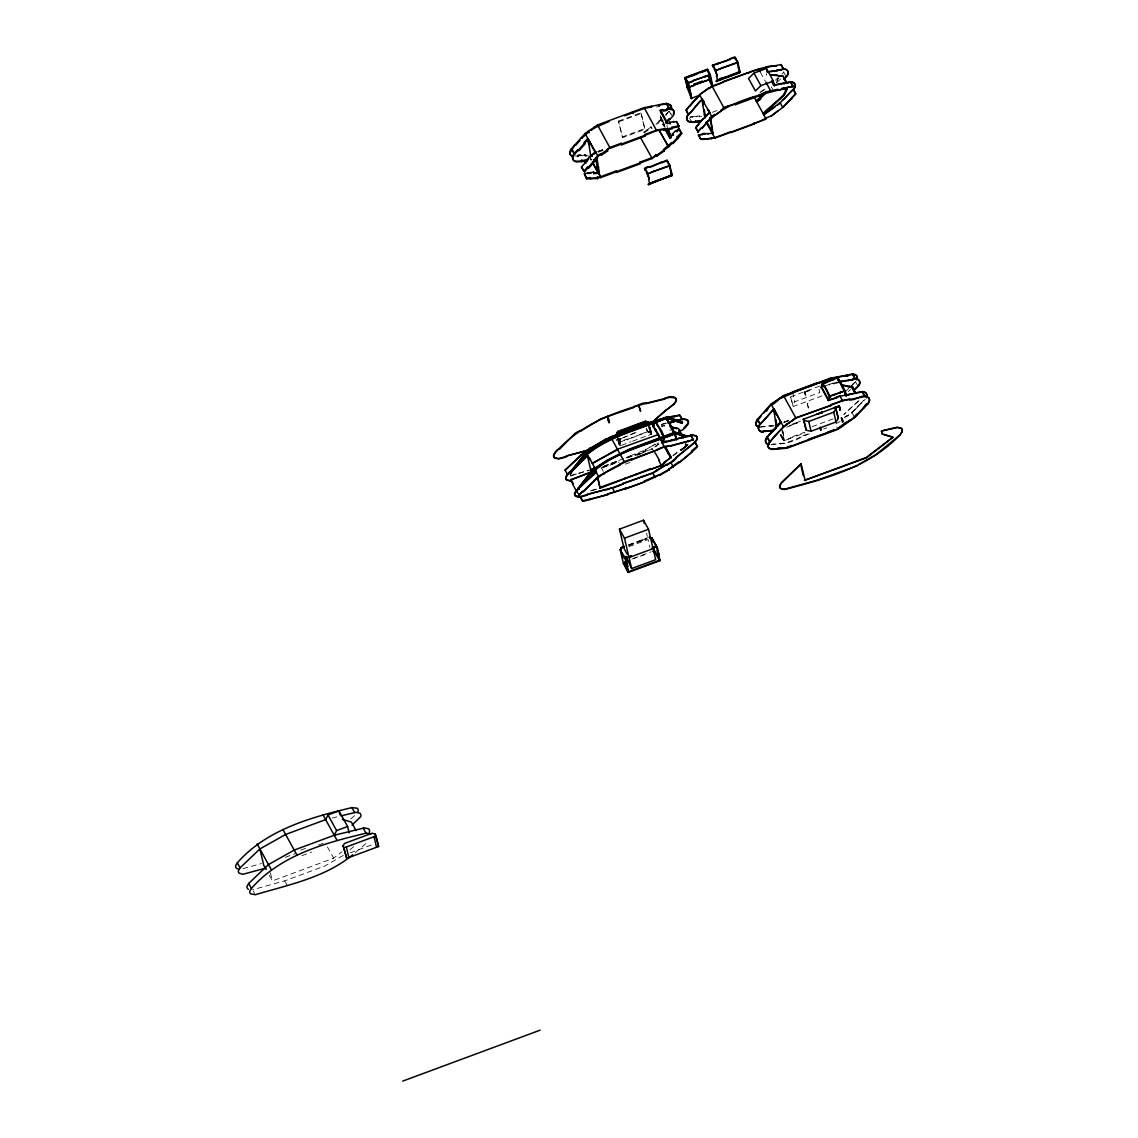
<?xml version="1.0" encoding="UTF-8"?>
<svg xmlns="http://www.w3.org/2000/svg" width="1138" height="1138" viewBox="0 0 1138 1138"><rect width="100%" height="100%" fill="white"/><g stroke="black" fill="none" stroke-linecap="round" stroke-linejoin="round"><path stroke-width="0.75" stroke-dasharray="5 3.75" d="M587.535 155.863L585.16 156.077L584.96 154.483L577.976 155.095L578.175 156.688L575.814 156.888M584.96 154.498L585.245 155.607L578.346 155.764L578.175 156.688L577.976 155.095L584.96 154.498L585.16 156.077M701.677 116.389C697.694 115.863 693.511 116.204 689.955 117.399M699.301 116.588L699.201 115.763M773.356 426.181C769.288 425.356 764.608 426.394 760.454 427.291M764.011 426.992L763.897 426.138M770.881 425.527L770.995 426.38M807.582 434.033L799.715 436.949L800.014 437.76C790.227 444.147 779.914 442.796 771.308 444.745M773.669 444.531L773.57 443.692M780.54 443.08L780.654 443.934M577.976 155.095L577.805 156.006L587.151 155.195M692.331 117.2L692.217 116.361M776.927 80.741L778.335 77.626M776.415 82.661L778.534 77.981M620.224 445.683L618.745 443.962L619.712 443.265M651.548 434.062C650.282 430.562 649.215 433.606 647.678 431.359L627.365 439.809L627.052 439.012L619.982 441.629L619.812 443.706L618.901 443.649L617.763 438.813M619.214 438.4L620.082 442.07L618.844 444.403L616.839 435.897M619.47 443.735L620.537 441.715L619.755 438.201M822.034 395.839L793.2 406.522L792.546 405.327L794.822 401.742L819.801 392.482L818.25 385.967M669.855 429.737L670.453 430.477M650.979 433.037L647.678 431.359M648.66 431.615L648.461 432.454M649.656 431.885L649.457 432.725M851.736 385.839L856.274 381.116M657.622 124.07L661.903 118.423M666.114 114.085L668.034 112.107M656 124.511L661.534 117.74L659.741 120.642M665.531 114.853L669.372 110.912L665.901 115.535M664.45 127.115L662.828 124.156L664.535 122.406M666.143 121.994L663.952 125.308L665.659 123.544M775.519 80.158L777.681 77.925M781.977 74.084L783.897 72.107M846.131 391.059L849.161 387.83M851.338 385.597L854.41 382.51M844.552 417.205L846.999 415.47L847.497 416.181C855.107 411.046 858.379 404.388 865.236 399.438M863.87 400.178L852.149 412.923M844.752 417.561L851.949 412.553L864.083 400.064M776.97 82.477L780.782 78.835M848.265 391.529L850.541 389.438M858.905 400.576L843.813 414.46L859.731 399.893M350.689 818.962L354.729 815.562M349.949 849.759L353.975 846.359M355.383 852.476L367.474 842.291M654.777 453.237L652.273 448.699L658.618 443.763L659.144 444.46L655.46 446.75M658.817 444.133L652.273 448.699M672.928 455.47L677.992 451.544M673.255 455.797L678.319 451.857M269.237 875.236L272.366 880.926L333.647 858.194L341.969 851.736M651.078 127.001L643.71 132.179L651.092 127.015L652.003 128.324L651.078 127.001L652.003 128.324M644.25 132.819L651.633 127.641M759.8 92.79L765.945 88.48L758.292 93.33M840.114 421.359L835.264 424.204L837.824 428.884M636.071 432.568L620.978 438.614L635.872 432.198M602.599 467.021L630.552 455.741L630.85 456.551L641.462 452.611L645.744 450.15L645.317 449.396L658.219 442.952M630.552 455.741L645.516 449.766M645.545 449.78L655.161 444.233M343.235 855.42L325.041 865.904L284.656 880.883L252.565 889.717M618.446 121.097L640.893 112.776L641.263 113.459L645.018 129.334L622.571 137.655L618.446 121.097L622.571 137.655M618.816 121.78L641.263 113.459M622.202 136.973L644.634 128.651L645.018 129.334M598.033 151.411L602.756 149.661M597.82 151.567L604.15 149.22L603.951 148.395L604.321 149.078M598.204 152.25L602.941 150.486M712.232 112.321L718.562 109.988M649.983 426.85L650.979 432.255L650.552 427.86M616.085 439.937L621.064 438.528L616.284 440.306M618.659 438.457L619.655 443.877L619.854 443.009M650.495 428.5L649.727 428.343L651.533 432.056M661.747 426.195C668.134 423.18 660.453 429.254 661.278 424.204L666.228 423.009M620.082 442.07L647.778 431.8L646.91 428.13M651.178 431.387L650.979 432.255M618.745 443.962L620.125 445.228M650.637 432.141L650.979 434.275M650.879 433.834L651.69 434.076L648.504 435.257M621.405 445.314L630.964 441.757M632.557 441.174L646.91 435.854M604.036 466.011L619.47 460.335M625.857 457.96L630.651 456.182M819.73 386.052L790.896 396.749L793.2 406.522M804.651 392.084C818.734 388.655 799.943 390.22 806.159 395.882L804.452 391.714L805.59 396.095M603.197 466.936L618.716 461.175M627.55 457.903L641.704 452.654M643.212 452.099L652.302 448.728L641.804 453.095M603.396 467.291L618.83 461.615M635.616 455.356L641.903 453.024M601.732 467.96L619.029 461.985M637.28 455.214L642.003 453.465M824.666 385.91L836.871 382.126M838.407 382.695L829.502 385.028L829.189 384.231L838.45 382.226M805.391 395.725L806.159 395.882M625.416 464.133L630.21 462.355M807.255 403.592L808.407 407.959L807.824 403.378M808.208 407.589L808.962 407.745M590.366 490.933L596.668 488.6M592.044 490.791L596.781 489.041M783.968 422.098L790.256 419.766M783.826 422.198L788.577 420.434M784.025 422.554L790.355 420.207M800.469 421.117L792.702 424.474L800.782 421.928M792.603 424.033L800.668 421.487M789.544 425.655L792.702 424.474M786.586 427.191L791.323 425.427M812.02 426.693L832.845 418.969M780.384 435.043L783.641 440.947L790.711 438.329L790.412 437.518L804.552 432.269L804.851 433.08L783.442 440.591L781.834 429.069M809.36 433.82L784.21 443.621L769.928 444.474M823.642 428.998L826.601 427.902M628.475 544.817L647.693 537.691M628.674 545.173L642.23 540.152M642.131 540.237L647.792 538.132M628.788 545.614L646.583 539.028M628.845 546.681L648.077 539.554L649.94 547.449M633.354 558.502L651.149 551.859M631.846 559.057L645.602 554.391L645.289 553.594L645.602 554.391M300.773 850.1L307.232 847.696M285.297 857.312L295.226 853.628M318.427 845.036L323.391 843.201M301.911 855.676L311.599 852.092M350.163 852.846L374.601 843.799M663.013 121.154L661.576 120.856L663.013 121.154L661.946 116.446M590.992 159.576L592.059 159.235M780.284 434.602L783.641 440.947L783.712 437.405L784.295 440.264L782.332 427.547M570.437 476.025L588.83 470.065M570.38 475.57L592.101 469.638M242.92 868.65L261.498 863.529M661.278 424.673L667.793 423.037M332.125 818.051L339.295 816.316M656.484 106.944L659.67 106.332M692.117 116.844L699.102 116.232M760.554 426.807L774.537 425.598M690.055 116.915L692.416 116.716M574.804 156.077L578.346 155.778M669.741 111.581L668.988 111.126L670.552 113.971M662.828 124.156L663.582 124.625L662.629 120.472M783.485 71.85L785.832 76.132M771.237 86.716L772.802 89.561M760.34 72.235L765.149 80.954M855.378 381.529L857.924 386.166M851.949 412.553L854.496 417.191M689.642 118.452L691.221 121.297M832.731 382.909L832.973 383.734M670.524 113.003L672.103 115.848M665.118 127.214L663.497 124.255L662.43 124.654L660.154 114.597M809.886 390.619L809.687 390.263M790.412 437.518L790.711 438.329M781.038 434.36L784.295 440.264M781.28 436.025L783.712 440.449M588.716 155.764L591.433 160.714M664.663 426.309L664.393 425.214M654.933 443.863L655.36 444.602M647.152 431.558L646.384 428.329M645.317 449.396L645.744 450.15M627.365 439.809L627.052 439.012M620.509 441.43L619.954 438.571M619.172 440.107L620.366 445.683M601.077 467.59L603.353 471.388M575.928 473.621L576.226 474.418M327.388 846.843L333.647 858.194M284.656 880.883L287.402 885.862M253.262 890.954L254.628 893.458M807.454 403.947L808.407 407.959M792.517 391.97L794.822 401.742M790.611 397.176L792.546 405.327M640.893 112.776L644.634 128.651M661.477 424.574L661.946 426.565M590.864 159.206L591.063 160.031L590.409 155.778M650.296 428.13L651.69 434.076M648.717 424.061L651.135 434.289M649.101 427.191L649.94 432.44L648.034 424.36M646.612 428.528L647.38 431.757M640.609 433.991L640.907 434.787M646.555 533.11L647.323 536.325M620.864 438.173L621.177 438.969M619.228 439.481L620.21 443.664M617.55 435.655L619.655 443.877M618.162 438.912L619.812 445.897M611.391 462.853L611.689 463.65M270.431 872.746L272.366 880.926M666.896 125.393L667.465 127.869M663.326 122.534L663.952 125.308M660.879 116.844L661.946 121.538M782.66 430.591L783.712 437.405M766.415 74.013L766.386 74.866L766.415 74.013M615.971 462.625L615.971 462.625M642.33 540.593L642.031 539.796L642.33 540.593"/><path stroke-width="1.5" d="M651.32 107.171L651.363 106.289L651.733 106.958L644.549 108.338L632.742 112.719L632.358 112.036L632.927 113.544L632.742 112.719M573.282 156.319L570.294 154.683A6.586 4.822 -28.8 0 1 569.683 152.222L570.735 149.562L585.032 133.516L597.507 124.967L644.179 107.655L656.598 130.614L644.947 135.365L644.748 134.54L656.555 130.159L663.753 128.779L664.094 130.358L672.06 128.822L671.733 127.257L678.917 125.877L678.874 126.773L664.123 129.462M659.343 104.753L659.3 105.649L659.343 104.753L667.878 104.042L670.922 105.649A6.529 4.794 -28.8 0 1 671.534 108.138L670.979 109.959M664.094 130.358L663.753 128.779M666.868 104.952L666.896 104.056M669.713 122.164L670.054 123.743L669.713 122.164L676.569 121.61L678.917 125.877M673.639 122.307L673.668 121.41M676.569 121.61L678.874 126.773M765.661 67.597C769.018 65.222 773.328 66.388 776.713 65.876M773.655 65.591L773.84 66.431M772.019 80.812L774.437 85.72L772.005 81.282M767.154 71.964C773.698 70.186 778.548 71.281 783.399 68.849A6.216 4.552 -28.8 0 1 787.98 72.064M777.112 70.926L776.927 70.087M785.874 87.768L793.058 86.403L785.874 87.768L786.045 88.608L778.079 90.144L777.894 89.305C772.062 90.514 762.36 92.05 759.202 95.862L735.575 104.625C732.09 103.515 724.778 107.555 720.909 110.116L721.392 110.827L715.162 115.094L714.692 114.383L711.563 116.531L702.203 128.31L701.577 127.726L697.935 131.795L701.577 127.726M780.881 69.333L781.066 70.172M723.057 81.637L723.37 82.434L723.057 81.637L758.69 68.863L781.052 64.582L783.399 68.849M784.025 83.472L784.224 83.842M787.98 82.718L788.179 83.088M788.193 82.605L790.711 82.121L793.044 86.872M837.34 377.389L837.54 377.745M845.52 376.223C844.638 374.686 846.772 377.332 848.393 375.668M845.036 393.392L845.804 393.549L845.036 393.392L845.52 395.611L848.976 394.957M845.52 395.611L845.235 393.762M838.834 381.742C845.378 379.978 850.228 381.074 855.079 378.641A6.216 4.552 -28.8 0 1 859.46 381.059A6.216 4.552 -28.8 0 1 857.924 386.166L854.083 390.121M848.792 380.718L848.607 379.879M769.075 448.116L771.706 449.482L786.756 448.258L838.023 429.254L854.695 417.546L868.479 403.307L869.574 400.633A6.529 4.794 -28.8 0 0 868.963 398.144C863.5 392.297 855.975 400.732 849.759 399.922L849.574 399.082L842.39 400.462L830.584 404.844L830.882 405.654L795.718 417.76L792.802 420.278M852.561 379.11L852.746 379.95M856.174 375.327L852.732 374.359L855.079 378.641M855.904 393.634L855.719 392.795L859.659 392.51M857.554 397.56L857.739 398.4M859.873 392.397L862.391 391.913L864.738 396.18M581.234 160.885L581.618 161.568L581.404 159.974M593.723 172.123L593.922 173.701L593.723 172.123L584.463 173.63L586.639 178.808L597.55 178.566L597.35 177.002L600.622 177.144M591.632 154.697L590.565 155.038L588.133 139.149L574.505 154.412A6.273 4.595 -28.8 0 0 573.026 159.491A6.273 4.595 -28.8 0 0 577.35 161.937L586.98 161.098L587.151 160.188L581.788 160.657L581.618 161.568M586.639 178.808L584.463 173.63M590.195 178.495L590.366 177.599L586.81 177.898M590.565 179.178L590.366 177.599M691.221 121.297C690.282 123.317 702.231 122.036 700.852 120.457M703.881 102.221C702.302 93.273 692.644 113.274 688.277 114.255A6.273 4.595 -28.8 0 0 686.797 119.334A6.273 4.595 -28.8 0 0 691.122 121.78L695.588 121.766L695.474 120.927M698.433 135.052L702.786 134.213L698.433 135.052L700.78 139.32C711.392 139.761 719.742 135.835 730.582 131.795L730.88 132.605L754.508 123.843L754.195 123.046C759.316 122.577 768.093 116.375 770.981 116.204L782.816 107.399L795.505 93.672L793.143 89.404L780.113 102.833L763.683 114.383M700.78 139.32L698.533 134.569M704.337 139.021L700.88 138.836M704.536 139.377L704.422 138.537M766.457 430.776C756.13 433.379 761.934 430.349 773.541 431.018M776.315 448.685L783.3 448.073M586.98 161.098L587.151 160.216L581.788 160.671M588.346 172.578L588.175 173.488L590.864 173.261M597.55 178.566L597.35 177.002M596.895 158.097L599.37 172.521L594.093 172.805M695.588 121.766L700.752 120.941M702.701 134.682C701.876 131.724 709.6 135.024 707.964 133.388M711.52 138.779L711.406 137.94M670.979 108.38L671.15 107.456A6.529 4.794 -28.8 0 0 670.538 104.966L666.527 103.373L644.179 107.655M857.184 379.367L857.355 378.442A6.529 4.794 -28.8 0 0 856.743 375.953L855.264 374.473L852.533 374.004L830.171 378.285L783.513 395.583L771.038 404.132L756.742 420.178L755.675 422.838A6.586 4.822 -28.8 0 0 756.301 425.313L759.487 427.305M846.402 396.081L845.136 390.718L837.824 377.432L822.447 383.136L821.124 387.219L828.35 400.576C827.667 398.357 830.313 399.495 828.635 398.912M821.323 387.574L822.077 385.995L821.437 388.015M833.116 379.665L822.049 384.36M824.552 386.778L828.051 393.207L825.078 386.692L824.339 387.446L822.461 384.047L824.268 386.323M829.389 399.282L829.559 396.052L840.313 392.496M868.394 397.503L864.951 396.55L842.589 400.832L839.844 395.825L836.302 397.148L836.615 397.944L828.236 400.135L829.189 398.912M829.915 397.646L828.677 394.345M856.615 379.907L857.156 378.086A6.529 4.794 -28.8 0 0 856.544 375.597M770.995 74.567C769.999 76.033 776.116 73.885 778.036 75.421M771.194 74.937L783.328 76.402L779.046 76.061M774.907 107.029L763.783 114.824L763.399 113.715C762.958 111.14 799.872 85.635 781.607 88.764M763.612 114.085L783.527 95.578L786.159 88.977M786.699 89.034L783.385 88.124M786.899 89.404L786.913 88.551M349.124 832.916L347.602 826.501L338.996 810.882L328 814.964L325.624 819.63L285.61 834.467L259.891 848.948L240.09 867.825L238.439 870.598A5.107 3.741 -28.8 0 0 239.065 873.145L242.792 874.325L265.922 868.052M248.354 889.347L247.657 888.764A5.107 3.741 -28.8 0 1 247.046 886.218L248.681 883.444L268.497 864.567L294.201 850.086L334.231 835.249L336.606 830.584L347.602 826.501M654.122 425.1L653.198 426.579L662.316 442.284L662.928 441.075L662.316 442.284M655.474 423.194L655.36 421.544L653.013 426.679M658.333 425.413C656.569 425.071 661.306 428.585 662.942 433.934M655.502 431.003L656.085 430.32L660.552 438.329M656.085 430.32L650.652 421.956L610.622 436.793L605.658 439.595M659.77 437.874L659.699 438.642M662.401 440.989C665.374 441.06 664.407 435.555 661.975 434.005L656.057 422.17L666.199 418.4M661.975 434.005L662.273 433.407M664.279 439.183L664.165 437.533L662.003 443.023L676.897 439.424M343.164 845.819L344.416 843.486L372.112 833.215L375.056 833.998L376.123 835.932L378.627 846.501L346.734 858.322L343.164 845.819L346.734 858.322M617.593 431.501C618.731 431.885 615.117 437.348 617.593 431.501L645.289 421.231L648.233 422.013L649.3 423.948M617.322 433.137L616.611 433.962M617.28 432.71L638.404 424.218L624.961 429.68L624.662 428.884L624.961 429.68M624.364 562.457L623.539 564.007L620.167 549.768L621.405 547.435L624.236 546.382M621.718 548.246L621.106 548.644L621.405 547.435M621.234 549.512L621.106 548.644M653.639 547.079L654.834 552.086L659.386 560.38L657.679 550.55L660.054 560.607L628.176 572.428L623.425 563.566L624.392 562.883M842.291 385.241C847.895 385.583 858.948 389.082 849.218 386.223M842.76 385.128L849.147 387.062M853.998 390.803L852.39 386.92L855.705 393.165M803.3 419.296L803.969 420.491L808.748 421.444L833.713 412.198L836.003 408.613L835.349 407.418L838.322 418.386L836.032 421.97L811.067 431.231L806.273 430.264L803.3 419.296L839.303 405.939L840.257 409.95L839.488 409.794M676.541 428.87L676.655 428.044L678.589 428.628L683.497 437.547M685.645 444.389C689.841 445.072 685.133 446.096 685.446 444.019M681.989 423.308L682.387 422.07L666.811 416.835L621.718 433.564L599.029 444.759L584.164 454.389L569.541 473.152L570.593 473.863C590.693 439.837 633.055 432.298 666.768 418.187L681.989 423.308L682.387 422.07M900.883 433.464L901.979 431.53A5.405 3.969 -28.8 0 0 901.14 428.087L897.085 427.205L881.438 431.003L882.291 434.161L892.804 437.376L866.445 457.846L804.964 480.208M646.071 422.326C646.028 420.349 646.256 424.005 647.949 422.354M646.967 422.155L645.289 421.231M651.178 538.132L655.986 545.33M660.054 560.607L655.317 551.745L654.151 552.328L653.34 551.233M654.336 551.489L654.151 552.328M569.74 473.508L584.363 454.745L599.228 445.129L621.917 433.934L667.01 417.205L682.587 422.44M570.593 473.863L570.394 473.508C590.494 439.467 632.856 431.928 666.569 417.831M579 489.127L577.933 488.401L592.571 469.653L607.422 460.022L630.125 448.827L675.204 432.099L687.679 436.281M578.147 488.771L592.77 470.008L607.621 460.378L630.324 449.183L675.403 432.454L687.878 436.651M581.902 484.774C602.187 453.393 643.041 446.992 674.962 433.094L685.545 436.636M581.063 486.467C601.262 454.176 642.671 447.433 675.175 433.45L685.745 437.006M580.081 140.387L575.842 145.138L575.046 144.711L570.053 152.89A6.586 4.822 -28.8 0 0 570.664 155.365L572.755 156.831M761.251 415.697L755.888 423.208A6.586 4.822 -28.8 0 0 756.5 425.669M786.657 424.517C779.815 430.264 773.171 436.921 767.894 445.015A6.586 4.822 -28.8 0 0 768.506 447.49L769.274 448.486M842.589 400.832L795.931 418.13L783.442 426.679L769.146 442.725L768.093 445.385A6.586 4.822 -28.8 0 0 768.705 447.846M666.598 409.396L655.346 419.424L673.952 403.805L675.915 401.003A5.405 3.969 -28.8 0 0 675.076 397.56C672.245 395.569 665.602 397.091 664.635 399.111L646.37 403.535C643.824 401.316 637.138 406.195 633.695 406.636L634.008 407.432L600.75 418.841L580.437 431.274L580.01 430.52L575.031 433.322L559.825 448.998C557.976 447.903 554.434 452.625 553.58 454.987A5.107 3.741 -28.8 0 0 554.206 457.533L557.933 458.714L564.846 456.893M668.077 408.684L674.151 404.161L676.114 401.373A5.405 3.969 -28.8 0 0 675.275 397.93L670.012 397.333C628.702 407.105 584.391 419.495 555.429 452.568L553.779 455.342A5.107 3.741 -28.8 0 0 554.405 457.889L559.313 458.842L566.482 456.864L566.24 456.039L583.993 451.16L584.221 451.985L583.993 451.16M591.219 471.815L570.835 479.852L591.333 472.256L587.265 455.527L572.058 471.203C570.195 470.108 566.653 474.816 565.814 477.192A5.107 3.741 -28.8 0 0 566.425 479.724L570.166 480.905M604.235 440.42L584.918 451.274L590.551 460.008L587.564 455.854L567.649 474.774L566.013 477.547A5.107 3.741 -28.8 0 0 566.624 480.094L571.532 481.047M358.029 811.636A5.405 3.969 -28.8 0 0 357.19 808.193L351.927 807.61C310.631 817.383 266.306 829.773 237.344 862.832L235.694 865.62A5.107 3.741 -28.8 0 0 236.32 868.166L238.923 869.361M596.369 471.843L576.255 490.393L574.605 493.167A5.107 3.741 -28.8 0 0 575.231 495.713L580.138 496.666L582.684 501.289C588.033 501.104 662.814 476.68 607.564 493.963L607.792 494.788L582.642 500.82L580.295 496.566L612.358 487.747L652.643 472.811L670.709 462.398L694.834 442.042L696.94 439.183A5.405 3.969 -28.8 0 0 696.1 435.754L692.046 434.858L670.282 440.548M593.609 475.03L596.255 471.872L576.454 490.748L574.804 493.536A5.107 3.741 -28.8 0 0 575.43 496.083L578.033 497.278L580.295 496.566M371.287 833.784L366.023 833.201C324.714 842.959 280.389 855.363 251.427 888.422L249.791 891.21A5.107 3.741 -28.8 0 0 250.403 893.743L255.31 894.696C288.739 884.781 325.255 877.512 352.695 854.752M780.469 488.415A5.107 3.741 -28.8 0 1 779.843 485.869L781.493 483.095L801.095 463.849L781.28 482.725L779.644 485.513A5.107 3.741 -28.8 0 0 780.27 488.06L782.034 489.411L785.376 489.368C826.515 478.401 870.001 466.736 900.215 434.688L902.178 431.885A5.405 3.969 -28.8 0 0 901.339 428.457L897.285 427.561L881.438 431.003M588.687 132.022L589.057 132.705L588.161 131.368L588.531 132.051L581.774 138.267L581.39 137.584L582.187 138.011M585.871 163.36L584.704 162.265L590.992 155.195L592.173 156.304L590.992 155.195M591.376 155.878C592.514 153.402 598.175 149.661 593.979 154.27M583.794 171.283L587.436 167.215L588.232 167.627L584.591 171.71L583.794 171.283L581.447 167.016L585.074 162.933M588.645 159.149L585.501 162.677L584.704 162.265M587.436 167.215L588.602 168.31L594.946 161.183L593.78 160.088L597.422 156.02L600.551 153.872L601.447 155.195L607.678 150.927L606.767 149.604L609.897 147.456L621.12 143.288L621.704 144.811L645.317 136.048L644.748 134.54M587.805 167.883L594.164 160.771M594.946 161.183L598.147 156.503L585.032 133.516M688.277 114.255L686.356 110.201C690.112 104.995 694.208 99.988 699.017 96.005M691.321 122.136A6.273 4.595 -28.8 0 1 686.996 119.703A6.273 4.595 -28.8 0 1 688.476 114.611L685.93 109.988L689.557 105.905M696.342 99.006L699.543 94.71L712.032 86.161L745.205 73.899M689.984 106.133L696.143 98.65M702.103 99.347L688.476 114.611M698.362 132.022L696.015 127.755C699.984 122.079 704.465 117.2 709.571 112.548L707.95 109.604M705.944 116.631L709.571 112.548M697.935 131.795L695.588 127.527L699.216 123.459M703.64 118.608L699.017 123.089M701.776 128.096L708.135 120.969M708.547 121.183C727.879 101.225 759.544 95.08 786.074 88.138M763.584 413.179L771.237 404.502L783.712 395.953L816.899 383.691M765.902 411.174C768.164 410.647 767.24 407.205 768.022 408.798M759.402 430.449A6.273 4.595 -28.8 0 1 759.971 424.033C765.348 419.509 769.373 413.663 773.94 409.054M763.015 431.928A6.273 4.595 -28.8 0 1 758.69 429.481A6.273 4.595 -28.8 0 1 760.17 424.403L773.783 409.139L776.329 427.675M780.696 421.686L767.083 436.949A6.273 4.595 -28.8 0 0 768.932 444.432M777.624 426.409L780.896 422.056L779.445 424.374M769.132 444.787A6.273 4.595 -28.8 0 1 767.282 437.319L776.372 427.219M776.571 427.589L770.91 433.251M665.758 122.207L669.158 118.708L669.912 119.177L669.542 118.494M666.527 103.373L669.628 109.006A6.216 4.552 -28.8 0 1 674.009 111.424A6.216 4.552 -28.8 0 1 672.473 116.531L666.512 122.676L666.143 121.994M673.454 135.266L672.316 134.128L675.716 130.628L676.854 131.766L679.414 129.135L678.646 128.665L676.086 131.311L675.716 130.628M670.894 137.911L670.14 137.442L672.7 134.81M663.852 150.188L656.484 155.365L657.01 155.991L664.393 150.828L663.482 149.505L671.747 142.463L672.885 143.616L678.291 138.039L677.167 136.887L681.008 132.933L678.646 128.665M664.393 150.828L664.023 150.145L668.675 146.887L677.537 137.57M678.291 138.039L681.762 133.402L679.414 129.135M784.537 78.124L786.244 76.374A6.216 4.552 -28.8 0 0 787.809 73.814M783.883 79.376L786.443 76.73A6.216 4.552 -28.8 0 0 787.98 71.623A6.216 4.552 -28.8 0 0 783.598 69.205L781.052 64.582M782.389 99.916C783.641 100.457 790.014 91.538 793.556 89.646A6.216 4.552 -28.8 0 0 795.092 84.539A6.216 4.552 -28.8 0 0 790.711 82.121M782.816 107.399L792.261 98.238L791.664 97.626M792.062 97.882L795.903 93.928L793.357 89.29M852.533 374.004L855.278 378.997A6.216 4.552 -28.8 0 1 859.659 381.415A6.216 4.552 -28.8 0 1 858.123 386.522L853.884 390.234M856.985 413.962L854.14 416.892L854.695 417.546M863.344 407.418C863.671 409.708 865.847 401.6 867.796 404.075M863.543 407.774L854.496 417.191L837.824 428.884L827.468 432.725M863.756 407.66L868.28 402.937L869.375 400.263A6.529 4.794 -28.8 0 0 868.763 397.774M680.097 430.534C682.387 431.288 686.883 426.466 688.334 423.564A5.405 3.969 -28.8 0 0 687.508 420.135L683.44 419.239L668.091 422.966M666.712 465.214L666.285 464.46L666.712 465.214C669.528 463.18 676.399 460.449 676.171 457.248L695.176 442.341L697.139 439.553A5.405 3.969 -28.8 0 0 696.3 436.11L692.245 435.214L661.989 442.554M773.356 81.04L766.443 68.479L753.953 73.117L748.52 78.437L755.433 90.983L760.867 85.663L773.356 81.04L774.423 85.578M766.258 91.552L756.286 100.798L756.67 101.908L766.827 92.192M763.584 114.469L785.163 93.814M580.892 455.1L585.216 451.601L565.102 470.15L581.077 455.001M578.844 489.098L576.454 490.748M582.812 491.175C573.652 501.943 582.656 489.496 583.396 491.801L598.602 476.125L619.769 465.2L619.342 464.46L624.321 461.658L631.391 459.027L631.69 459.837L657.465 449.795C635.943 457.874 612.6 464.93 594.961 480.236M583.012 491.545L594.776 480.321M766.457 91.922L756.5 101.168L760.469 98.224M738.021 72.804L739.885 71.509L738.832 73.131L716.385 81.452L717.168 80.329M738.59 72.59L738.832 73.131M670.097 176.02L671.32 175.992L670.737 172.194M670.666 175.807L648.461 184.669L648.674 183.744L672.217 175.394L665.204 177.827M653.411 421.657L655.502 419.353M683.881 427.931L688.134 423.208A5.405 3.969 -28.8 0 0 687.309 419.766C680.083 416.849 674.293 423.635 667.878 422.611M695.176 442.341L697.167 446.309L691.449 451.132L691.989 451.8L679.272 462.526L678.717 461.872L668.831 469.084L669.258 469.823L659.642 475.371L659.215 474.631L644.435 480.976L644.748 481.772L625.587 488.885L625.274 488.074M625.587 488.885L625.473 488.444C652.586 480.449 677.622 466.993 697.523 446.608L694.977 441.985M352.097 825.078L360.774 816.615A5.405 3.969 -28.8 0 0 359.935 813.186L355.881 812.29L341.002 815.903M859.162 464.332L875.833 454.716L900.215 434.688M717.438 79.831C715.916 81.865 721.136 77.142 723.099 77.725M716.385 81.452L717.794 80.542M724.579 77.512L739.885 71.509L738.69 72.988M733.128 74.61L733 74.482M648.461 184.669L656.654 180.729M671.747 175.636L671.961 174.726L670.908 176.347M671.534 175.067L649.229 183.531M687.295 84.681L687.295 87.669L691.335 98.352L699.415 95.322M694.365 85.037L694.109 84.127M702.658 81.964L702.402 81.054L694.038 84.184M689.201 91.012L687.366 87.612M690.553 94.582L691.491 98.551L688.462 83.088L685.958 79.532L687.452 87.939L684.877 77.583L707.324 69.262L710.226 74.539L712.829 86.047M710.51 83.117L710.254 80.471L712.431 86.474M711.933 86.63L708.277 75.407M655.218 452.896L659.542 460.492M597.436 476.651L600.124 488.23L650.495 468.643L650.808 469.439L661.406 465.513L664.578 463.052L664.051 462.369L670.723 457.761M681.05 450.25C696.086 437.39 680.993 451.644 680.524 449.567M804.395 480.421L866.246 457.49L892.804 437.376M651.989 158.58L651.789 157.755L639.969 162.137L640.153 162.962L651.989 158.58L656.64 155.323L656.1 154.683L651.889 158.139M756.67 101.908L760.838 98.992M777.681 105.08L780.27 102.776M778.079 110.685L770.981 116.204M649.883 538.26L652.159 538.388M842.177 425.285L842.675 425.982L842.177 425.285L837.611 428.485L838.023 429.254M843.414 424.417C844.012 422.255 851.452 420.932 849.56 420.107M591.177 130.315L593.666 128.608M608.745 120.799L609.115 121.482L594.747 127.783L594.377 127.1L594.904 127.755M711.919 116.816L699.543 94.71L708.704 87.939L709.173 88.65M710.197 87.953L712.032 86.161L724.237 108.38M780.867 398.442C780.682 396.124 773.627 405.939 771.237 404.502M781.877 397.745L793.456 392.809M793.897 419.552L795.718 417.76M792.873 420.249L786.571 424.531M622.728 483.451L623.041 484.262L622.728 483.451L652.814 473.223L664.905 465.257M586.44 450.918L605.459 439.225L605.871 439.979L617.706 434.161M593.808 467.434C594.861 466.58 596.284 474.461 598.915 476.466M617.635 449.638L592.286 463.408L617.479 449.226L658.447 434.517M668.077 453.166L668.276 453.521M712.431 65.222L713.412 67.256L712.431 65.222L728.533 60.172M729.757 58.806L730.055 59.603L729.757 58.806L734.878 56.9L737.78 62.177L740.155 72.178L716.172 80.883M712.544 65.663L733.697 57.81M734.423 57.554L735.76 58.493L735.29 59.133M685.759 78.181L685.375 79.646M686.598 77.853L690.837 76.289M692.26 75.762L691.961 74.952L692.26 75.762L697.238 73.913M701.975 72.163L706.214 70.584M707.623 70.058L708.889 73.6M714.266 68.55L717.225 75.862M735.191 58.692L737.893 62.618L722.317 67.953M707.808 71.324L708.007 71.694M707.836 71.424L707.324 69.262M715.347 70.499L737.78 62.177M687.48 81.054L687.893 83.302L693.014 81.395L692.715 80.599L710.34 74.98L708.789 73.159M722.417 67.882L715.446 70.94L714.38 68.991M716.399 72.363L715.83 72.562M684.877 77.583L687.793 82.861L710.226 74.539M737.509 64.098L738.078 63.884M738.334 67.597L739.316 71.722M710.411 78.394L712.274 86.246M688.86 87.413L694.521 85.322L694.237 84.639L709.884 79.632M688.703 87.142L709.813 79.319M723.171 78.038L717.708 80.499L716.456 75.72M624.677 115.792L632.557 112.861M687.793 82.861L690.965 94.155M713.811 85.976L721.777 83.031M690.396 94.354L691.164 94.511M748.448 73.131C753.029 69.93 762.474 69.845 765.675 67.114M645.118 135.223L610.181 148.253L597.507 124.967M723.085 107.868L727.808 106.118M748.093 99.034L752.531 97.384M592.5 162.165L600.537 176.76L616.341 170.899L616.91 172.407L640.538 163.644L639.969 162.137M616.711 171.568L640.338 162.819M597.18 177.898L600.722 177.585L616.54 171.724L616.91 172.407M711.321 138.409L714.877 138.096L766.13 119.092L754.01 96.844M644.506 168.438L645.488 170.458C642.003 168.011 649.57 165.451 649.94 167.343M651.462 166.774L666.953 160.117L669.855 165.394L672.217 175.394M649.841 166.902L661.818 162.009M644.62 168.879L649.642 166.532M667.935 162.151L667.053 160.558L662.131 162.819M646.341 171.767L649.3 179.079M667.266 161.909L669.969 165.835L654.393 171.169M647.422 173.716L669.855 165.394M654.492 171.084L647.522 174.157L646.441 172.208M648.475 175.579L647.906 175.778M669.585 167.314L672.017 175.024M648.247 184.1L672.174 175.295M608.389 420.975L608.304 417.973L609.484 422.525L608.716 422.369M639.058 406.579L640.808 410.918M639.727 423.777L644.862 421.871M623.325 430.292L618.219 431.743M640.153 424.047L645.061 422.241M617.607 434.247L643.383 424.204L643.681 425.015L655.844 420.278L674.094 415.868L674.322 416.693L679.713 415.384L682.032 419.182M665.801 417.674L673.198 430.121M655.388 430.562L656.242 430.249M664.364 437.888L675.375 433.82L676.399 438.656M792.517 391.97L817.482 382.709M675.887 436.494L676.669 439.809M837.454 378.015L833.002 379.224L833.315 380.021M591.333 472.256L591.02 471.445L595.572 469.752M837.924 380.476L837.824 377.432M664.336 446.821C646.469 454.873 666.84 443.735 669.941 446.338L693.383 439.78L664.35 447.291L660.111 438.286M837.582 379.025L837.255 377.645L842.675 386.266L842.22 386.92M572.414 483.693L576.625 491.588M840.228 392.582L844.467 391.003M845.136 390.718L829.758 396.422L828.436 400.491L840.043 396.195L855.918 393.151M844.894 392.311L840.612 384.004M613.937 487.633L621.519 484.816M817.34 414.132L822.091 412.81L821.792 411.999L816.856 414.26M839.688 410.164C841.665 401.159 826.131 412.582 839.303 405.939M841.338 417.66L843.059 421.814M821.181 429.922L820.555 427.262M786.543 447.405L791.266 445.669M808.563 439.254L826.088 433.194L786.557 447.888L783.001 448.201M827.354 432.284L834.68 429.567M627.365 554.519L624.037 548.473L619.47 529.142L643.511 520.222L648.504 529.298L655.687 559.668L631.647 568.587L625.9 556.354M619.47 529.142L624.463 538.203L648.504 529.298M621.519 547.876L624.335 546.823M780.953 488.643L785.177 488.999L817.269 480.165L857.839 465.57M628.176 572.428L625.8 562.371L627.692 566.311L626.227 560.109L624.549 556.496L624.093 557.151M625.118 557.52L624.904 558.63L631.291 556.269M655.317 545.102L657.551 548.502L659.016 554.704L657.124 550.764M624.662 558.175L631.177 555.828M651.918 548.146L656.697 546.368L652.017 548.587M620.167 549.768L625.672 558.786M629.029 557.535L653.084 548.63M655.872 546.126L656.996 547.179M625.246 559.555L626.227 560.109M656.569 547.933L657.551 548.502M624.876 561.603L627.707 560.55M626.711 565.757L627.692 566.311M658.034 554.135L659.016 554.704M627.92 570.75L627.92 571.987M627.82 571.532L624.819 564.861M659.144 559.924L659.955 560.166L628.062 571.987M344.231 847.753L376.123 835.932M402.752 1081.1L540.137 1030.16M667.437 128.765L668.504 133.459L669.941 133.743L670.808 137.542L669.741 137.926L664.876 129.078M668.504 133.459L669.941 133.743M701.961 99.404L704.166 102.178M590.067 144.483L588.631 144.142L587.976 139.889M596.198 151.823L595.131 152.165L587.82 138.893M709.884 117.57L713.028 133.203L708.163 133.758M711.449 127.797L712.217 127.982M595.828 158.438L597.137 166.959L598.204 166.617M597.137 166.959L598.574 167.3M774.224 409.011L780.967 422.468M584.192 451.516L566.24 456.039M590.437 469.624C591.874 467.86 594.747 470.122 593.666 468.742M605.217 489.71L587.279 494.219L587.507 495.058L581.774 496.637M606.682 489.781L612.358 487.747L614.776 492.455M334.231 835.249L364.473 827.909L368.541 828.805A5.405 3.969 -28.8 0 1 369.381 832.234M674.308 416.224L679.699 414.915L682.231 419.538M657.522 420.349L664.151 418.741M667.48 417.945L674.322 416.693M655.844 420.278L656.057 421.117L650.652 421.956M661.79 442.198L666.242 441.117M767.353 72.32L783.598 69.205M774.267 84.881L790.512 81.765L793.058 86.403M774.466 85.236L786.657 82.974M669.628 109.006L660.637 110.727L661.278 113.501M670.097 122.847L667.579 123.331L660.268 110.045L662.785 109.561L663.127 111.14L667.067 110.386L666.74 108.807L669.258 108.323A6.216 4.552 -28.8 0 1 673.312 114.184M663.71 129.675L656.598 130.614M852.732 374.359L830.384 378.641L794.95 391.785M839.033 382.112L855.278 378.997M866.601 396.522A6.216 4.552 -28.8 0 0 862.191 391.557L846.146 395.028M620.907 550.138L621.135 549.071M702.502 134.327L705.176 134.085M591.362 144.654L587.749 138.466L584.05 142.606L585.231 143.701L578.943 150.757L577.763 149.661L574.135 153.73A6.273 4.595 -28.8 0 0 572.656 158.822A6.273 4.595 -28.8 0 0 576.98 161.255L579.825 161.013M595.402 173.573L598.375 173.317L598.175 172.492M766.358 431.259L762.816 431.558A6.273 4.595 -28.8 0 1 760.084 430.946M766.656 431.131L773.427 430.164M777.866 448.173L781.351 447.86M769.772 448.614L774.836 448.913M695.674 121.297L701.051 120.841M704.621 138.907L711.606 138.31M590.736 178.268L597.72 177.684M828.279 392.539L829.559 396.052M829.929 396.607L827.497 393.193M781.834 88.28L787.112 88.92M655.957 422.241L657.508 425.925M647.366 422.198L648.589 422.909L648.233 422.013M649.101 537.164L652.06 537.947L656.697 546.368M653.041 551.617L655.417 552.186M883.6 434.261L892.605 437.006M670.581 426.494L676.854 428.4M670.268 426.949L674.976 428.386M342.396 819.346L351.4 822.105L356.094 830.626M668.077 418.343L681.79 422.938M758.377 426.764L756.855 425.939M569.541 473.152L570.394 473.508M577.933 488.401L578.801 488.757M593.78 160.088L594.577 160.501M571.788 149.462L574.149 152.734M581.447 167.016L584.591 171.71M757.609 419.766L759.971 424.033M767.282 437.319L769.629 441.587M681.008 132.933L681.762 133.402M677.167 136.887L677.921 137.357M672.316 134.128L673.07 134.583M668.675 146.887L659.158 130.372M780.469 103.131L782.46 107.1M661.605 465.357L670.396 457.448L670.922 458.13L664.322 446.622M668.319 146.589L659.258 130.287M670.993 462.739L673.34 466.993M610.096 147.855L597.777 156.304M606.767 149.604L607.678 150.927M664.848 446.324L670.965 456.978L664.962 447.334M619.342 464.46L619.769 465.2M783.328 76.402L787.169 83.373M783.869 78.28L786.173 82.477M772.474 82.903L774.011 85.691M760.298 71.765L758.733 69.318M765.902 81.95L770.753 91.14M753.953 73.117L760.867 85.663M758.89 95.051L759.202 95.862M740.155 72.178L724.792 77.882L724.508 77.213M722.217 67.512L722.516 68.323M717.865 64.126L717.566 63.315M713.882 66.601L714.934 68.778M708.505 71.651L707.423 69.703L684.991 78.024L686.058 79.973L686.527 79.319M700.453 72.249L700.553 72.69M708.22 109.561L709.842 112.506M862.191 391.557L864.951 396.55M703.341 104.468L702.772 104.653M704.337 114.881L705.105 115.066L704.322 109.945M707.338 122.876L713.028 133.203M706.015 122.036L714.877 138.096M853.685 389.865L855.321 392.894M851.594 387.304L853.841 390.974M838.151 378.812L838.692 380.633M840.114 392.141L840.427 392.937M830.171 378.285L830.427 379.11L818.478 383.108M826.885 381.927L822.646 383.506M825.975 388.57L827.554 391.444M831.878 399.267L831.778 398.826M822.447 383.136L825.178 387.133M833.983 407.475L834.282 408.286M667.65 106.375L669.215 109.22M822.646 388.983L828.791 400.135M660.367 110.486L667.679 123.758M660.225 110.941L666.726 122.748M665.261 128.594L670.14 137.442M656.1 154.683L657.01 155.991M783.513 395.583L795.931 418.13M640.409 137.47L651.789 157.755M654.293 170.728L654.592 171.539M802.461 441.942L802.361 442.028M786.372 424.175L786.856 424.887M645.957 169.818L647.01 171.994M649.585 183.346L648.532 178.922M771.038 404.132L783.442 426.679M775.021 414.26L773.584 408.77M800.796 464.688L803.257 475.599M621.704 144.811L621.12 143.288M776.016 424.673L776.799 424.844L776.016 419.737M757.41 419.41L760.17 424.403M767.083 436.949L769.829 441.957M601.447 155.195L600.551 153.872M598.346 172.45L600.708 176.717M592.685 162.99L598.375 173.317M571.404 148.779L574.505 154.412M584.377 174.057L586.739 178.325M690.837 435.157L693.383 439.78M693.398 440.25L691.036 435.527M676.641 420.477L676.868 421.316M664.635 399.111L664.421 398.286M688.206 441.914L687.992 441.089M679.101 430.591L683.184 438.016M678.817 430.776L680.453 433.749M671.192 421.8L671.406 422.639M675.375 433.82L666.37 417.461L667.081 420.505M669.67 424.943L675.517 437.063M646.37 403.535L646.156 402.71M669.941 446.338L669.727 445.513M662.387 433.663L664.364 437.504M666.271 448.457L668.618 452.711M648.489 423.706L648.02 423.108M668.831 469.084L669.258 469.823M657.266 449.439L657.579 450.235M658.788 460.506L661.406 465.513L599.826 487.434L600.124 488.23L597.635 477.007M638.404 424.218L638.518 424.659M656.669 470.008L657.095 470.748M659.215 474.631L659.642 475.371M644.435 480.976L644.748 481.772M617.493 433.806L617.806 434.616M617.024 434.062L617.735 435.1L616.341 433.834M595.771 421.643L596.198 422.397M605.459 439.225L605.871 439.979M624.577 478.245L624.876 479.055M651.676 538.729L653.169 541.46M580.01 430.52L580.437 431.274M589.683 448.102L590.11 448.856M603.581 473.337L604.008 474.077M590.238 459.681L594.648 467.462M594.121 467.761L596.568 472.199M591.02 471.445L592.784 474.646M570.735 479.397L572.983 483.494M570.835 479.852L573.083 483.935M565.102 470.15L567.649 474.774M576.255 490.393L579.185 495.272M378.627 846.501L375.056 833.998M351.927 807.61L354.672 812.589M363.278 828.208L366.023 833.201M328 814.964L336.606 830.584M322.879 814.637L336.976 840.228M282.864 829.474L296.947 855.065M257.145 843.955L271.242 869.546M266.107 869.56L263.76 865.307L259.891 848.948M237.344 862.832L240.09 867.825M248.681 883.444L251.427 888.422M839.588 382.937L839.289 382.126M655.161 477.476L652.814 473.223M624.478 462.071L610.793 437.205M688.39 88.608L692.06 98.337M881.637 431.359L882.291 434.161M766.443 68.479L767.154 71.509M839.104 405.583L840.057 409.58M842.22 418.784L842.86 421.458M841.551 418.016L842.49 422.027M836.302 397.148L836.615 397.944M834.097 395.284L833.798 394.488M836.003 408.613L838.322 418.386M833.713 412.198L836.032 421.97M830.584 404.844L830.882 405.654M746.684 72.875L746.983 73.686M754.195 123.046L754.508 123.843M821.792 411.999L822.091 412.81M737.709 64.453L738.534 67.967M819.986 427.461L820.612 430.136M735.276 103.814L735.575 104.625M808.748 421.444L811.067 431.231M803.969 420.491L806.273 430.264M716.2 71.993L717.025 75.506M709.771 75.193L710.61 78.75M801.095 463.849L805.163 480.577M709.486 77.939L708.846 75.193L709.529 78.152M704.906 76.075L705.204 76.886M712.516 133.829L711.648 128.153M690.595 94.724L691.491 98.551M669.77 165.465L670.154 167.101M662.885 168.452L662.586 167.656M648.276 175.209L649.101 178.723M616.341 170.899L616.54 171.724M600.537 176.76L600.722 177.585M643.383 424.204L643.681 425.015M639.257 406.935L640.239 411.117M650.495 468.643L650.808 469.439M633.695 406.636L634.008 407.432M641.889 476.353L642.202 477.149M656.982 548.701L658.447 554.903M652.06 537.947L652.956 541.731M636.355 473.877L636.654 474.688M631.391 459.027L631.69 459.837M643.511 520.222L644.279 523.437M608.119 417.034L607.82 416.224M607.934 418.556L608.915 422.739M624.463 538.203L631.647 568.587M626.355 562.172L628.631 571.788M625.658 560.323L627.123 566.525M621.305 551.802L622.884 558.488M590.124 499.653L589.811 498.842M374.032 836.715L376.522 847.284M338.996 810.882L339.921 814.794M346.336 846.971L348.825 857.554M668.86 129.931L669.571 133.075M668.888 134.142L669.741 137.926M710.453 117.385L712.018 127.612M701.904 98.978L704.977 118.082M597.507 167.642L598.304 172.862M605.018 489.34L605.245 490.165M862.391 391.913A6.216 4.552 -28.8 0 1 866.445 397.774M790.512 81.765A6.216 4.552 -28.8 0 1 794.04 88.48M779.8 75.634L779.786 76.488L779.8 75.634M685.645 436.836L685.645 436.836M680.197 438.144L680.197 438.144"/></g></svg>
